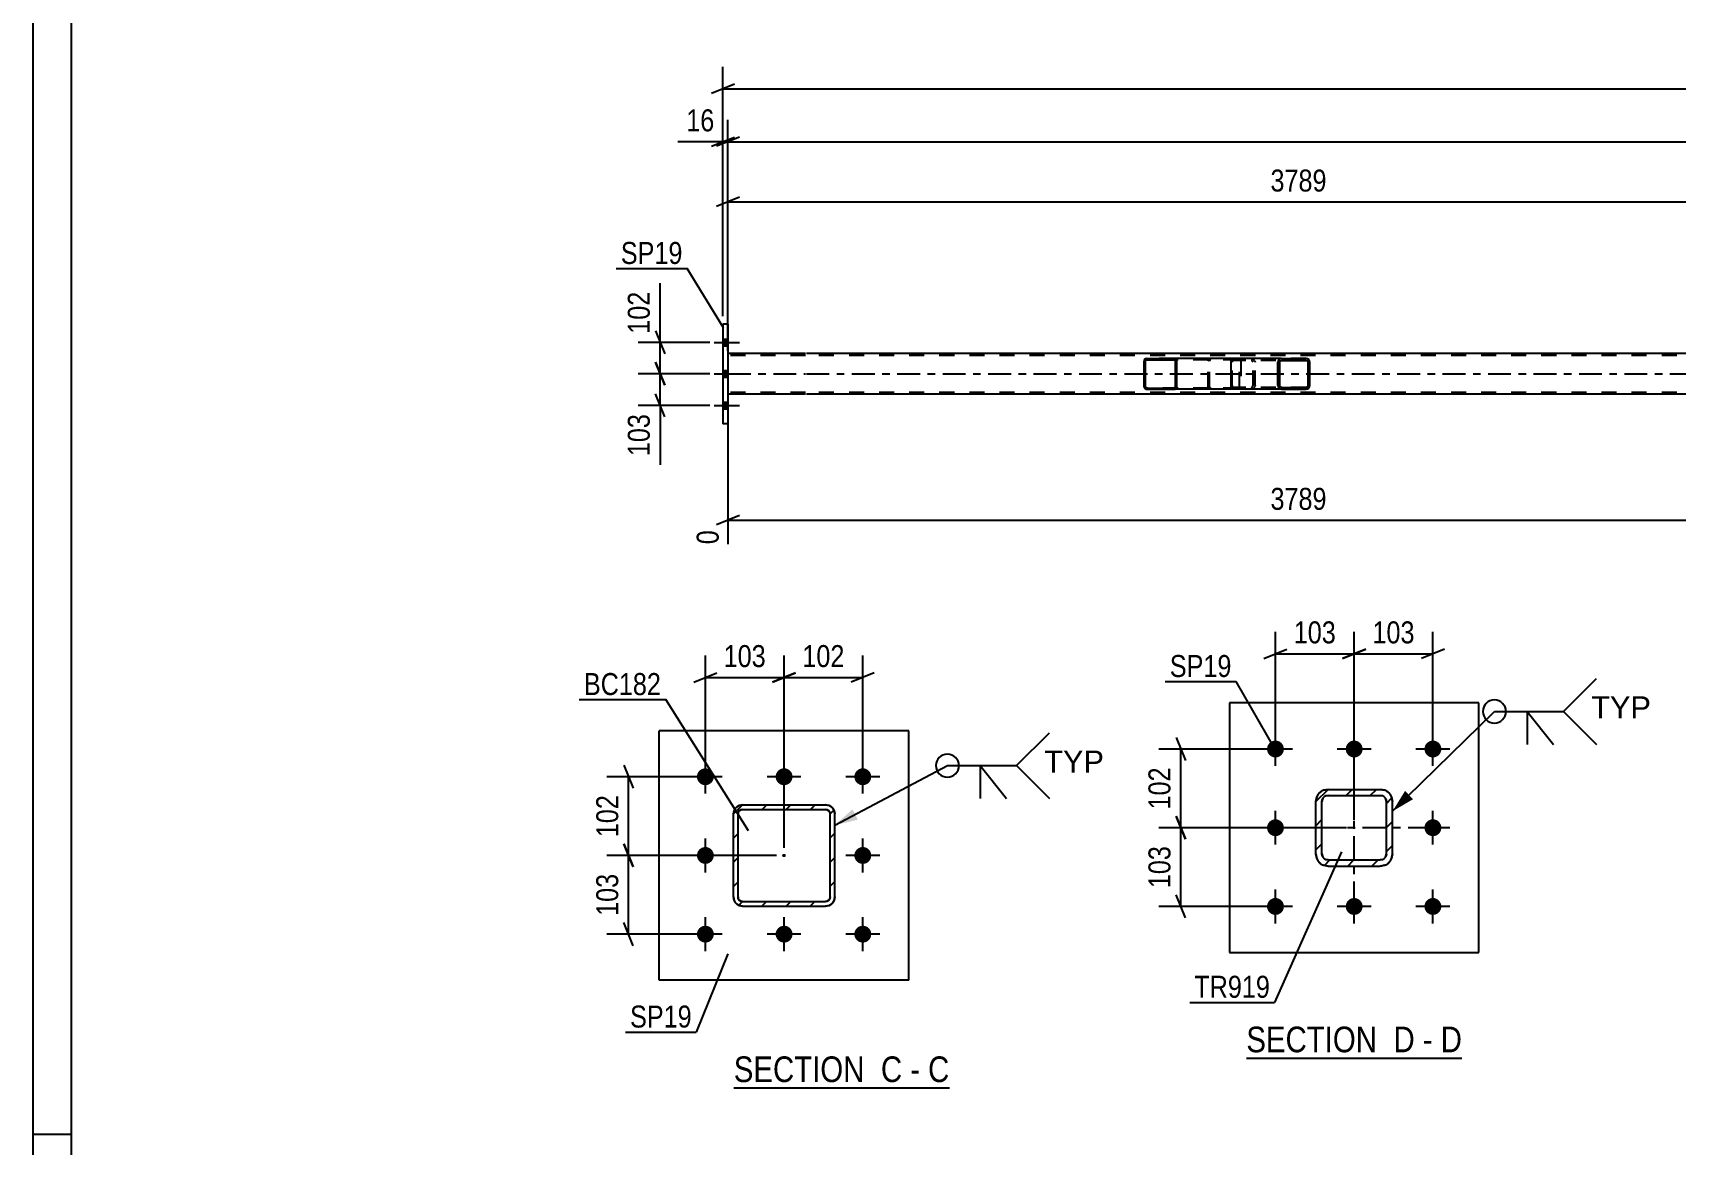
# Model space of a CAD drawing. Header units: millimetres. Extents: x 0 to 841, y 0 to 594.
# Drawn here: x 0 to 214, y 147.6 to 292.5 of the extents above; entities that cross this region are included whole.
import ezdxf

# ---------------------------------------------------------------- set-up
doc = ezdxf.new("R2010")
doc.units = ezdxf.units.MM
doc.linetypes.add('DXK_LINE_DOT2', pattern=[3.9198, 1.9599, -1.9599])
doc.linetypes.add('DXK_LINE_DOT3', pattern=[5.9187, 2.979, -0.9799, 0.9799, -0.9799])
doc.styles.add('Arial', font='ARIAL.TTF', dxfattribs={"height": 0.2})
doc.styles.add('Arial Narrow', font='ARIALN.TTF', dxfattribs={"height": 0.2})

# ---------------------------------------------------------------- blocks, each defined once
blk = doc.blocks.new('Unknown-814748569-18 - 6710')
at = {"color": 6, "linetype": 'Continuous'}
blk.add_line((158.03, 158.96), (186.1, 158.96), dxfattribs=at)
at = {"color": 0, "linetype": 'Continuous'}
blk.add_wipeout([(176.14, 159.71), (176.14, 163.21), (158.03, 163.21), (158.03, 159.71)], dxfattribs=at)
at = {"color": 7, "linetype": 'Continuous', "style": 'Arial Narrow'}
blk.add_text('SECTION ', height=3.34, dxfattribs=at).set_placement((158.03, 159.71))
at = {"color": 0, "linetype": 'Continuous'}
blk.add_wipeout([(179.96, 159.71), (179.96, 163.21), (177.19, 163.21), (177.19, 159.71)], dxfattribs=at)
at = {"color": 7, "linetype": 'Continuous', "style": 'Arial Narrow'}
blk.add_text('D', height=3.34, dxfattribs=at).set_placement((177.19, 159.71))
at = {"color": 0, "linetype": 'Continuous'}
blk.add_wipeout([(182.29, 159.71), (182.29, 163.21), (181.01, 163.21), (181.01, 159.71)], dxfattribs=at)
at = {"color": 7, "linetype": 'Continuous', "style": 'Arial Narrow'}
blk.add_text('-', height=3.34, dxfattribs=at).set_placement((181.01, 159.71))
at = {"color": 0, "linetype": 'Continuous'}
blk.add_wipeout([(186.1, 159.71), (186.1, 163.21), (183.34, 163.21), (183.34, 159.71)], dxfattribs=at)
at = {"color": 7, "linetype": 'Continuous', "style": 'Arial Narrow'}
blk.add_text('D', height=3.34, dxfattribs=at).set_placement((183.34, 159.71))
blk = doc.blocks.new('Unknown-814748569-1133')
at = {"color": 5, "linetype": 'Continuous'}
for p, q in [((0, 594), (0, 0)), ((5, 589), (5, 5)), ((5, 149), (0, 149))]:
    blk.add_line(p, q, dxfattribs=at)
blk = doc.blocks.new('Unknown-814748569-13 - 15225')
at = {"color": 6, "linetype": 'Continuous'}
blk.add_line((91.28, 155.08), (119.35, 155.08), dxfattribs=at)
at = {"color": 0, "linetype": 'Continuous'}
blk.add_wipeout([(109.39, 155.83), (109.39, 159.33), (91.28, 159.33), (91.28, 155.83)], dxfattribs=at)
at = {"color": 7, "linetype": 'Continuous', "style": 'Arial Narrow'}
blk.add_text('SECTION ', height=3.34, dxfattribs=at).set_placement((91.28, 155.83))
at = {"color": 0, "linetype": 'Continuous'}
blk.add_wipeout([(113.21, 155.83), (113.21, 159.33), (110.44, 159.33), (110.44, 155.83)], dxfattribs=at)
at = {"color": 7, "linetype": 'Continuous', "style": 'Arial Narrow'}
blk.add_text('C', height=3.34, dxfattribs=at).set_placement((110.44, 155.83))
at = {"color": 0, "linetype": 'Continuous'}
blk.add_wipeout([(115.53, 155.83), (115.53, 159.33), (114.26, 159.33), (114.26, 155.83)], dxfattribs=at)
at = {"color": 7, "linetype": 'Continuous', "style": 'Arial Narrow'}
blk.add_text('-', height=3.34, dxfattribs=at).set_placement((114.26, 155.83))
at = {"color": 0, "linetype": 'Continuous'}
blk.add_wipeout([(119.35, 155.83), (119.35, 159.33), (116.58, 159.33), (116.58, 155.83)], dxfattribs=at)
at = {"color": 7, "linetype": 'Continuous', "style": 'Arial Narrow'}
blk.add_text('C', height=3.34, dxfattribs=at).set_placement((116.58, 155.83))
blk = doc.blocks.new('Part-814748569-6718 - 6710')
at = {"color": 2, "linetype": 'Continuous'}
for p, q in [((188.32, 205.2), (155.82, 205.2)), ((155.82, 205.2), (155.82, 172.7)), ((188.32, 172.7), (188.32, 205.2)), ((155.82, 172.7), (188.32, 172.7))]:
    blk.add_line(p, q, dxfattribs=at)
blk = doc.blocks.new('Part-814748569-6836 - 6710')
at = {"linetype": 'Continuous'}
h = blk.add_hatch(dxfattribs=at)
h.set_pattern_fill('', scale=0.7, style=0, pattern_type=0)
h.set_pattern_definition([(45, (168.6698, 193.9512), (-1.57154, 1.57154), [])])
h.paths.add_polyline_path([(175.47, 193.95), (168.67, 193.95), (168.06, 193.83), (167.54, 193.48), (167.19, 192.96), (167.07, 192.35), (167.07, 185.55), (167.19, 184.94), (167.54, 184.42), (168.06, 184.07), (168.67, 183.95), (175.47, 183.95), (176.08, 184.07), (176.6, 184.42), (176.95, 184.94), (177.07, 185.55), (177.07, 192.35), (176.95, 192.96), (176.6, 193.48), (176.08, 193.83)])
h.paths.add_polyline_path([(176.21, 192.66), (176.27, 192.35), (176.27, 185.55), (176.21, 185.25), (176.04, 184.99), (175.78, 184.81), (175.47, 184.75), (168.67, 184.75), (168.36, 184.81), (168.1, 184.99), (167.93, 185.25), (167.87, 185.55), (167.87, 192.35), (167.93, 192.66), (168.1, 192.92), (168.36, 193.09), (168.67, 193.15), (175.47, 193.15), (175.78, 193.09), (176.04, 192.92)])
at = {"color": 7, "linetype": 'DXK_LINE_DOT3'}
for p, q in [((172.07, 178.95), (172.07, 198.95)), ((182.07, 188.95), (162.07, 188.95))]:
    blk.add_line(p, q, dxfattribs=at)
at = {"color": 7, "linetype": 'DXK_LINE_DOT2'}
for p, q in [((167.07, 192.35), (167.19, 192.96)), ((167.93, 192.66), (167.87, 192.35)), ((168.06, 193.83), (168.67, 193.95)), ((168.67, 193.15), (168.36, 193.09)), ((168.67, 193.95), (175.47, 193.95)), ((168.67, 193.15), (175.47, 193.15)), ((175.47, 193.95), (176.08, 193.83)), ((175.78, 193.09), (175.47, 193.15)), ((176.27, 192.35), (176.21, 192.66)), ((176.95, 192.96), (177.07, 192.35)), ((167.07, 185.55), (167.07, 192.35)), ((167.87, 185.55), (167.87, 192.35)), ((176.27, 185.55), (176.27, 192.35)), ((177.07, 185.55), (177.07, 192.35)), ((167.19, 184.94), (167.07, 185.55)), ((167.87, 185.55), (167.93, 185.25)), ((168.67, 183.95), (168.06, 184.07)), ((168.36, 184.81), (168.67, 184.75)), ((168.67, 184.75), (175.47, 184.75)), ((175.47, 184.75), (175.78, 184.81)), ((176.08, 184.07), (175.47, 183.95)), ((176.21, 185.25), (176.27, 185.55)), ((177.07, 185.55), (176.95, 184.94)), ((168.67, 183.95), (175.47, 183.95))]:
    blk.add_line(p, q, dxfattribs=at)
at = {"color": 2, "linetype": 'Continuous'}
for p, q in [((167.19, 192.96), (167.07, 192.35)), ((167.87, 192.35), (167.93, 192.66)), ((168.67, 193.95), (168.06, 193.83)), ((168.36, 193.09), (168.67, 193.15)), ((168.67, 193.95), (175.47, 193.95)), ((168.67, 193.15), (175.47, 193.15)), ((176.08, 193.83), (175.47, 193.95)), ((175.47, 193.15), (175.78, 193.09)), ((176.21, 192.66), (176.27, 192.35)), ((177.07, 192.35), (176.95, 192.96)), ((167.07, 185.55), (167.07, 192.35)), ((167.87, 185.55), (167.87, 192.35)), ((176.27, 185.55), (176.27, 192.35)), ((177.07, 185.55), (177.07, 192.35)), ((167.07, 185.55), (167.19, 184.94)), ((167.93, 185.25), (167.87, 185.55)), ((168.06, 184.07), (168.67, 183.95)), ((168.67, 184.75), (168.36, 184.81)), ((168.67, 184.75), (175.47, 184.75)), ((175.78, 184.81), (175.47, 184.75)), ((175.47, 183.95), (176.08, 184.07)), ((176.27, 185.55), (176.21, 185.25)), ((176.95, 184.94), (177.07, 185.55)), ((168.67, 183.95), (175.47, 183.95))]:
    blk.add_line(p, q, dxfattribs=at)
at = {"color": 7, "linetype": 'DXK_LINE_DOT2'}
for centre, radius, start, end in [((168.67, 192.35), 1.6, 112.5, 157.5), ((168.67, 192.35), 0.8, 112.5, 157.5), ((175.47, 192.35), 0.8, 22.5, 67.5), ((175.47, 192.35), 1.6, 22.5, 67.5), ((168.67, 185.55), 1.6, 202.5, 247.5), ((168.67, 185.55), 0.8, 202.5, 247.5), ((175.47, 185.55), 0.8, 292.5, 337.5), ((175.47, 185.55), 1.6, 292.5, 337.5)]:
    blk.add_arc(centre, radius, start, end, dxfattribs=at)
at = {"color": 2, "linetype": 'Continuous'}
for centre, radius, start, end in [((168.67, 192.35), 1.6, 112.5, 157.5), ((168.67, 192.35), 0.8, 112.5, 157.5), ((175.47, 192.35), 0.8, 22.5, 67.5), ((175.47, 192.35), 1.6, 22.5, 67.5), ((168.67, 185.55), 1.6, 202.5, 247.5), ((168.67, 185.55), 0.8, 202.5, 247.5), ((175.47, 185.55), 0.8, 292.5, 337.5), ((175.47, 185.55), 1.6, 292.5, 337.5)]:
    blk.add_arc(centre, radius, start, end, dxfattribs=at)
blk = doc.blocks.new('Bolt-814748569-6867 - 6710')
at = {"linetype": 'Continuous'}
for points in [[(161.82, 198.1, -1), (161.82, 200.3, -1)], [(172.07, 198.1, -1), (172.07, 200.3, -1)], [(182.32, 198.1, -1), (182.32, 200.3, -1)], [(161.82, 187.85, -1), (161.82, 190.05, -1)], [(182.32, 187.85, -1), (182.32, 190.05, -1)], [(161.82, 177.6, -1), (161.82, 179.8, -1)], [(172.07, 177.6, -1), (172.07, 179.8, -1)], [(182.32, 177.6, -1), (182.32, 179.8, -1)]]:
    blk.add_hatch(color=1, dxfattribs=at).paths.add_polyline_path(points)
at = {"color": 1, "linetype": 'Continuous'}
for p, q in [((161.82, 197), (161.82, 201.4)), ((172.07, 197), (172.07, 201.4)), ((182.32, 197), (182.32, 201.4)), ((164.02, 199.2), (159.62, 199.2)), ((174.27, 199.2), (169.87, 199.2)), ((184.52, 199.2), (180.12, 199.2)), ((161.82, 186.75), (161.82, 191.15)), ((182.32, 186.75), (182.32, 191.15)), ((164.02, 188.95), (159.62, 188.95)), ((184.52, 188.95), (180.12, 188.95)), ((161.82, 176.5), (161.82, 180.9)), ((172.07, 176.5), (172.07, 180.9)), ((182.32, 176.5), (182.32, 180.9)), ((164.02, 178.7), (159.62, 178.7)), ((174.27, 178.7), (169.87, 178.7)), ((184.52, 178.7), (180.12, 178.7))]:
    blk.add_line(p, q, dxfattribs=at)
blk = doc.blocks.new('Part-814748569-2548 - 2466')
at = {"color": 2, "linetype": 'Continuous'}
for p, q in [((100.63, 250.69), (90.51, 250.69)), ((238.33, 250.69), (100.73, 250.69)), ((100.63, 245.41), (90.51, 245.41)), ((238.33, 245.41), (100.73, 245.41))]:
    blk.add_line(p, q, dxfattribs=at)
at = {"color": 7, "linetype": 'DXK_LINE_DOT2'}
for p, q in [((90.51, 250.69), (90.51, 245.41)), ((100.63, 250.45), (90.51, 250.45)), ((762.85, 250.45), (100.73, 250.45)), ((100.63, 245.65), (90.51, 245.65)), ((762.85, 245.65), (100.73, 245.65))]:
    blk.add_line(p, q, dxfattribs=at)
at = {"color": 7, "linetype": 'DXK_LINE_DOT3'}
for p, q in [((90.51, 248.05), (100.63, 248.05)), ((100.73, 248.05), (762.85, 248.05))]:
    blk.add_line(p, q, dxfattribs=at)
blk = doc.blocks.new('Bolt-814748569-2487 - 2466')
at = {"linetype": 'Continuous'}
for points in [[(90.51, 251.71), (90.51, 252.59), (89.87, 252.59), (89.87, 251.71)], [(90.51, 251.71), (90.51, 252.59), (89.87, 252.59), (89.87, 251.71)], [(90.51, 251.71), (90.51, 252.59), (89.87, 252.59), (89.87, 251.71)], [(90.51, 247.61), (90.51, 248.49), (89.87, 248.49), (89.87, 247.61)], [(90.51, 247.61), (90.51, 248.49), (89.87, 248.49), (89.87, 247.61)], [(90.51, 243.51), (90.51, 244.39), (89.87, 244.39), (89.87, 243.51)], [(90.51, 243.51), (90.51, 244.39), (89.87, 244.39), (89.87, 243.51)], [(90.51, 243.51), (90.51, 244.39), (89.87, 244.39), (89.87, 243.51)]]:
    blk.add_hatch(color=1, dxfattribs=at).paths.add_polyline_path(points)
at = {"color": 1, "linetype": 'Continuous'}
for p, q in [((89.87, 252.59), (90.51, 252.59)), ((89.87, 252.59), (90.51, 252.59)), ((89.87, 252.59), (90.51, 252.59)), ((88.71, 252.15), (92.03, 252.15)), ((88.71, 252.15), (92.03, 252.15)), ((88.71, 252.15), (92.03, 252.15)), ((89.87, 251.71), (90.51, 251.71)), ((89.87, 251.71), (90.51, 251.71)), ((89.87, 251.71), (90.51, 251.71)), ((89.87, 248.49), (90.51, 248.49)), ((89.87, 248.49), (90.51, 248.49)), ((88.71, 248.05), (92.03, 248.05)), ((88.71, 248.05), (92.03, 248.05)), ((89.87, 247.61), (90.51, 247.61)), ((89.87, 247.61), (90.51, 247.61)), ((89.87, 244.39), (90.51, 244.39)), ((89.87, 244.39), (90.51, 244.39)), ((89.87, 244.39), (90.51, 244.39)), ((88.71, 243.95), (92.03, 243.95)), ((88.71, 243.95), (92.03, 243.95)), ((88.71, 243.95), (92.03, 243.95)), ((89.87, 243.51), (90.51, 243.51)), ((89.87, 243.51), (90.51, 243.51)), ((89.87, 243.51), (90.51, 243.51))]:
    blk.add_line(p, q, dxfattribs=at)
blk = doc.blocks.new('Part-814748569-2612 - 2466')
at = {"linetype": 'Continuous'}
h = blk.add_hatch(dxfattribs=at)
h.set_pattern_fill('', scale=0.7, style=0, pattern_type=0)
h.set_pattern_definition([(45, (148.9365, 249.8544), (-1.57154, 1.57154), [])])
h.paths.add_polyline_path([(148.96, 249.73), (148.94, 249.85), (148.86, 249.96), (148.75, 250.03), (148.62, 250.05), (145.05, 250.05), (144.92, 250.03), (144.81, 249.96), (144.73, 249.85), (144.71, 249.73), (144.71, 246.37), (144.73, 246.25), (144.81, 246.15), (144.92, 246.08), (145.05, 246.05), (148.62, 246.05), (148.75, 246.08), (148.86, 246.15), (148.94, 246.25), (148.96, 246.37)])
h.paths.add_polyline_path([(148.78, 246.31), (148.74, 246.26), (148.69, 246.22), (148.62, 246.21), (145.05, 246.21), (144.98, 246.22), (144.93, 246.26), (144.89, 246.31), (144.88, 246.37), (144.88, 249.73), (144.89, 249.79), (144.93, 249.85), (144.98, 249.88), (145.05, 249.89), (148.62, 249.89), (148.69, 249.88), (148.74, 249.85), (148.78, 249.79), (148.79, 249.73), (148.79, 246.37)])
at = {"color": 2, "linetype": 'Continuous'}
for p, q in [((144.73, 249.85), (144.71, 249.73)), ((144.71, 246.37), (144.71, 249.73)), ((144.88, 249.73), (144.89, 249.79)), ((144.88, 246.37), (144.88, 249.73)), ((144.89, 249.79), (144.93, 249.85)), ((145.05, 250.05), (144.92, 250.03)), ((144.93, 249.85), (144.98, 249.88)), ((144.98, 249.88), (145.05, 249.89)), ((145.05, 250.05), (148.62, 250.05)), ((145.05, 249.89), (148.62, 249.89)), ((156.32, 250.05), (148.62, 250.05)), ((148.75, 250.03), (148.62, 250.05)), ((148.62, 249.89), (148.69, 249.88)), ((148.69, 249.88), (148.74, 249.85)), ((148.74, 249.85), (148.78, 249.79)), ((148.78, 249.79), (148.79, 249.73)), ((148.79, 246.37), (148.79, 249.73)), ((148.96, 249.73), (148.94, 249.85)), ((148.96, 246.37), (148.96, 249.73)), ((144.71, 246.37), (144.73, 246.25)), ((144.89, 246.31), (144.88, 246.37)), ((144.93, 246.26), (144.89, 246.31)), ((144.98, 246.22), (144.93, 246.26)), ((145.05, 246.21), (144.98, 246.22)), ((145.05, 246.21), (148.62, 246.21)), ((148.69, 246.22), (148.62, 246.21)), ((148.74, 246.26), (148.69, 246.22)), ((148.78, 246.31), (148.74, 246.26)), ((148.79, 246.37), (148.78, 246.31)), ((148.94, 246.25), (148.96, 246.37)), ((144.92, 246.08), (145.05, 246.05)), ((145.05, 246.05), (148.62, 246.05)), ((148.62, 246.05), (148.75, 246.08)), ((156.32, 246.05), (148.62, 246.05))]:
    blk.add_line(p, q, dxfattribs=at)
at = {"color": 7, "linetype": 'DXK_LINE_DOT2'}
for p, q in [((148.62, 250.05), (145.05, 250.05)), ((156.97, 249.89), (145.05, 249.89)), ((153.06, 249.73), (153.08, 249.85)), ((153.06, 246.37), (153.06, 249.73)), ((153.24, 249.79), (153.23, 249.73)), ((153.23, 246.37), (153.23, 249.73)), ((153.28, 249.85), (153.24, 249.79)), ((153.27, 250.03), (153.4, 250.05)), ((153.33, 249.88), (153.28, 249.85)), ((153.4, 249.89), (153.33, 249.88)), ((156.97, 250.05), (156.32, 250.05)), ((156.97, 250.05), (157.1, 250.03)), ((157.04, 249.88), (156.97, 249.89)), ((157.09, 249.85), (157.04, 249.88)), ((157.13, 249.79), (157.09, 249.85)), ((157.14, 249.73), (157.13, 249.79)), ((157.14, 246.37), (157.14, 249.73)), ((157.29, 249.85), (157.31, 249.73)), ((157.31, 249.73), (157.31, 246.37)), ((156.97, 246.21), (145.05, 246.21)), ((153.08, 246.25), (153.06, 246.37)), ((153.23, 246.37), (153.24, 246.31)), ((153.24, 246.31), (153.28, 246.26)), ((153.28, 246.26), (153.29, 246.25)), ((153.29, 246.25), (153.33, 246.22)), ((153.33, 246.22), (153.4, 246.21)), ((156.97, 246.21), (157.04, 246.22)), ((157.04, 246.22), (157.09, 246.26)), ((157.09, 246.26), (157.13, 246.31)), ((157.13, 246.31), (157.14, 246.37)), ((157.31, 246.37), (157.29, 246.25)), ((148.62, 246.05), (145.05, 246.05)), ((153.4, 246.05), (153.27, 246.08)), ((156.97, 246.05), (156.32, 246.05)), ((157.1, 246.08), (156.97, 246.05))]:
    blk.add_line(p, q, dxfattribs=at)
at = {"color": 2, "linetype": 'Continuous'}
for centre, start, end in [((145.03, 249.72), 110.7583, 155.68), ((148.63, 249.72), 24.32, 69.2417), ((145.03, 246.39), 204.32, 249.2417), ((148.63, 246.39), 290.7583, 335.68)]:
    blk.add_arc(centre, 0.331, start, end, dxfattribs=at)
at = {"color": 7, "linetype": 'DXK_LINE_DOT2'}
for centre, start, end in [((153.38, 249.72), 110.7583, 155.68), ((156.98, 249.72), 24.32, 69.2417), ((153.38, 246.39), 204.32, 249.2417), ((156.98, 246.39), 290.7583, 335.68)]:
    blk.add_arc(centre, 0.331, start, end, dxfattribs=at)
blk = doc.blocks.new('Part-814748569-2611 - 2466')
at = {"linetype": 'Continuous'}
h = blk.add_hatch(dxfattribs=at)
h.set_pattern_fill('', scale=0.7, style=0, pattern_type=0)
h.set_pattern_definition([(45, (166.2685, 249.7557), (-1.57154, 1.57154), [])])
h.paths.add_polyline_path([(166.31, 249.57), (166.27, 249.76), (166.16, 249.91), (166, 250.02), (165.8, 250.05), (162.62, 250.05), (162.43, 250.02), (162.26, 249.91), (162.16, 249.76), (162.12, 249.57), (162.12, 246.53), (162.16, 246.35), (162.26, 246.19), (162.43, 246.09), (162.62, 246.05), (165.8, 246.05), (166, 246.09), (166.16, 246.19), (166.27, 246.35), (166.31, 246.53)])
h.paths.add_polyline_path([(166.04, 246.44), (165.98, 246.36), (165.9, 246.31), (165.8, 246.29), (162.62, 246.29), (162.52, 246.31), (162.44, 246.36), (162.39, 246.44), (162.37, 246.53), (162.37, 249.57), (162.39, 249.66), (162.44, 249.74), (162.52, 249.79), (162.62, 249.81), (165.8, 249.81), (165.9, 249.79), (165.98, 249.74), (166.04, 249.66), (166.06, 249.57), (166.06, 246.53)])
at = {"color": 2, "linetype": 'Continuous'}
for p, q in [((156.05, 249.57), (156.07, 249.76)), ((156.05, 246.53), (156.05, 249.57)), ((156.07, 249.76), (156.13, 249.91)), ((156.13, 249.91), (156.22, 250.02)), ((156.22, 250.02), (156.32, 250.05)), ((162.62, 250.05), (156.32, 250.05)), ((162.16, 249.76), (162.12, 249.57)), ((162.12, 246.53), (162.12, 249.57)), ((162.37, 249.57), (162.39, 249.66)), ((162.37, 246.53), (162.37, 249.57)), ((162.39, 249.66), (162.44, 249.74)), ((162.62, 250.05), (162.43, 250.02)), ((162.44, 249.74), (162.52, 249.79)), ((162.52, 249.79), (162.62, 249.81)), ((162.62, 250.05), (165.8, 250.05)), ((162.62, 249.81), (165.8, 249.81)), ((166, 250.02), (165.8, 250.05)), ((165.8, 249.81), (165.9, 249.79)), ((165.9, 249.79), (165.98, 249.74)), ((165.98, 249.74), (166.04, 249.66)), ((166.04, 249.66), (166.06, 249.57)), ((166.06, 246.53), (166.06, 249.57)), ((166.31, 249.57), (166.27, 249.76)), ((166.31, 246.53), (166.31, 249.57)), ((156.07, 246.35), (156.05, 246.53)), ((156.13, 246.19), (156.07, 246.35)), ((156.22, 246.09), (156.13, 246.19)), ((162.12, 246.53), (162.16, 246.35)), ((162.39, 246.44), (162.37, 246.53)), ((162.44, 246.36), (162.39, 246.44)), ((162.52, 246.31), (162.44, 246.36)), ((162.62, 246.29), (162.52, 246.31)), ((162.62, 246.29), (165.8, 246.29)), ((165.9, 246.31), (165.8, 246.29)), ((165.98, 246.36), (165.9, 246.31)), ((166.04, 246.44), (165.98, 246.36)), ((166.06, 246.53), (166.04, 246.44)), ((166.27, 246.35), (166.31, 246.53)), ((156.32, 246.05), (156.22, 246.09)), ((162.62, 246.05), (156.32, 246.05)), ((162.43, 246.09), (162.62, 246.05)), ((162.62, 246.05), (165.8, 246.05)), ((165.8, 246.05), (166, 246.09))]:
    blk.add_line(p, q, dxfattribs=at)
at = {"color": 7, "linetype": 'DXK_LINE_DOT2'}
for p, q in [((156.19, 249.66), (156.18, 249.57)), ((156.18, 246.53), (156.18, 249.57)), ((156.22, 249.74), (156.19, 249.66)), ((156.27, 249.79), (156.22, 249.74)), ((156.32, 249.81), (156.27, 249.79)), ((165.8, 249.81), (156.32, 249.81)), ((157.31, 249.81), (157.31, 250.05)), ((158.65, 250.05), (158.85, 250.02)), ((158.75, 249.79), (158.65, 249.81)), ((158.83, 249.74), (158.75, 249.79)), ((158.89, 249.66), (158.83, 249.74)), ((158.91, 249.57), (158.89, 249.66)), ((158.91, 246.53), (158.91, 249.57)), ((159.12, 249.76), (159.16, 249.57)), ((159.16, 246.53), (159.16, 249.57)), ((165.8, 250.05), (162.62, 250.05)), ((156.18, 246.53), (156.19, 246.44)), ((156.19, 246.44), (156.22, 246.36)), ((156.22, 246.36), (156.27, 246.31)), ((156.27, 246.31), (156.32, 246.29)), ((165.8, 246.29), (156.32, 246.29)), ((157.31, 246.05), (157.31, 246.29)), ((158.65, 246.29), (158.75, 246.31)), ((158.75, 246.31), (158.83, 246.36)), ((158.83, 246.36), (158.89, 246.44)), ((158.89, 246.44), (158.91, 246.53)), ((159.16, 246.53), (159.12, 246.35)), ((158.85, 246.09), (158.65, 246.05)), ((165.8, 246.05), (162.62, 246.05))]:
    blk.add_line(p, q, dxfattribs=at)
for centre, start, end in [((158.67, 249.56), 23.8494, 68.8059), ((158.67, 246.55), 291.1941, 336.1506)]:
    blk.add_arc(centre, 0.492, start, end, dxfattribs=at)
at = {"color": 2, "linetype": 'Continuous'}
for centre, start, end in [((162.61, 249.56), 111.1941, 156.1506), ((165.82, 249.56), 23.8494, 68.8059), ((162.61, 246.55), 203.8494, 248.8059), ((165.82, 246.55), 291.1941, 336.1506)]:
    blk.add_arc(centre, 0.492, start, end, dxfattribs=at)
blk = doc.blocks.new('Part-814748569-2618 - 2466')
at = {"color": 2, "linetype": 'Continuous'}
for p, q in [((90.51, 254.55), (89.87, 254.55)), ((89.87, 254.55), (89.87, 241.55)), ((90.51, 254.55), (90.51, 241.55)), ((90.51, 241.55), (89.87, 241.55))]:
    blk.add_line(p, q, dxfattribs=at)
blk = doc.blocks.new('Part-814748569-15244 - 15225')
at = {"color": 2, "linetype": 'Continuous'}
for p, q in [((114.08, 201.59), (81.58, 201.59)), ((81.58, 169.09), (81.58, 201.59)), ((114.08, 169.09), (114.08, 201.59)), ((114.08, 169.09), (81.58, 169.09))]:
    blk.add_line(p, q, dxfattribs=at)
blk = doc.blocks.new('Part-814748569-15241 - 15225')
at = {"linetype": 'Continuous'}
h = blk.add_hatch(dxfattribs=at)
h.set_pattern_fill('', scale=0.7, style=0, pattern_type=0)
h.set_pattern_definition([(45, (92.4278, 191.9402), (-1.57154, 1.57154), [])])
h.paths.add_polyline_path([(103.23, 191.94), (92.43, 191.94), (91.97, 191.85), (91.58, 191.59), (91.32, 191.2), (91.23, 190.74), (91.23, 179.94), (91.32, 179.48), (91.58, 179.09), (91.97, 178.83), (92.43, 178.74), (103.23, 178.74), (103.69, 178.83), (104.08, 179.09), (104.34, 179.48), (104.43, 179.94), (104.43, 190.74), (104.34, 191.2), (104.08, 191.59), (103.69, 191.85)])
h.paths.add_polyline_path([(103.78, 190.97), (103.83, 190.74), (103.83, 179.94), (103.78, 179.71), (103.65, 179.52), (103.46, 179.39), (103.23, 179.34), (92.43, 179.34), (92.2, 179.39), (92, 179.52), (91.87, 179.71), (91.83, 179.94), (91.83, 190.74), (91.87, 190.97), (92, 191.16), (92.2, 191.29), (92.43, 191.34), (103.23, 191.34), (103.46, 191.29), (103.65, 191.16)])
blk.add_hatch(color=30, dxfattribs=at).paths.add_polyline_path([(97.83, 185.24, -1), (97.83, 185.44, -1)])
at = {"color": 7, "linetype": 'DXK_LINE_DOT2'}
for p, q in [((91.23, 190.74), (91.32, 191.2)), ((91.23, 179.94), (91.23, 190.74)), ((91.87, 190.97), (91.83, 190.74)), ((91.83, 179.94), (91.83, 190.74)), ((92, 191.16), (91.87, 190.97)), ((91.97, 191.85), (92.43, 191.94)), ((92.2, 191.29), (92, 191.16)), ((92.43, 191.34), (92.2, 191.29)), ((92.43, 191.94), (103.23, 191.94)), ((92.43, 191.34), (103.23, 191.34)), ((103.23, 191.94), (103.69, 191.85)), ((103.46, 191.29), (103.23, 191.34)), ((103.65, 191.16), (103.46, 191.29)), ((103.78, 190.97), (103.65, 191.16)), ((103.83, 190.74), (103.78, 190.97)), ((103.83, 179.94), (103.83, 190.74)), ((104.34, 191.2), (104.43, 190.74)), ((104.43, 179.94), (104.43, 190.74)), ((91.32, 179.48), (91.23, 179.94)), ((91.83, 179.94), (91.87, 179.71)), ((103.78, 179.71), (103.83, 179.94)), ((104.43, 179.94), (104.34, 179.48)), ((91.87, 179.71), (92, 179.52)), ((92.43, 178.74), (91.97, 178.83)), ((92, 179.52), (92.2, 179.39)), ((92.2, 179.39), (92.43, 179.34)), ((92.43, 179.34), (103.23, 179.34)), ((92.43, 178.74), (103.23, 178.74)), ((103.23, 179.34), (103.46, 179.39)), ((103.69, 178.83), (103.23, 178.74)), ((103.46, 179.39), (103.65, 179.52)), ((103.65, 179.52), (103.78, 179.71))]:
    blk.add_line(p, q, dxfattribs=at)
at = {"color": 2, "linetype": 'Continuous'}
for p, q in [((91.32, 191.2), (91.23, 190.74)), ((91.23, 179.94), (91.23, 190.74)), ((91.83, 190.74), (91.87, 190.97)), ((91.83, 179.94), (91.83, 190.74)), ((91.87, 190.97), (92, 191.16)), ((92.43, 191.94), (91.97, 191.85)), ((92, 191.16), (92.2, 191.29)), ((92.2, 191.29), (92.43, 191.34)), ((92.43, 191.94), (103.23, 191.94)), ((92.43, 191.34), (103.23, 191.34)), ((103.69, 191.85), (103.23, 191.94)), ((103.23, 191.34), (103.46, 191.29)), ((103.46, 191.29), (103.65, 191.16)), ((103.65, 191.16), (103.78, 190.97)), ((103.78, 190.97), (103.83, 190.74)), ((103.83, 179.94), (103.83, 190.74)), ((104.43, 190.74), (104.34, 191.2)), ((104.43, 179.94), (104.43, 190.74)), ((91.23, 179.94), (91.32, 179.48)), ((91.87, 179.71), (91.83, 179.94)), ((103.83, 179.94), (103.78, 179.71)), ((104.34, 179.48), (104.43, 179.94)), ((92, 179.52), (91.87, 179.71)), ((91.97, 178.83), (92.43, 178.74)), ((92.2, 179.39), (92, 179.52)), ((92.43, 179.34), (92.2, 179.39)), ((92.43, 179.34), (103.23, 179.34)), ((92.43, 178.74), (103.23, 178.74)), ((103.46, 179.39), (103.23, 179.34)), ((103.23, 178.74), (103.69, 178.83)), ((103.65, 179.52), (103.46, 179.39)), ((103.78, 179.71), (103.65, 179.52))]:
    blk.add_line(p, q, dxfattribs=at)
at = {"color": 7, "linetype": 'DXK_LINE_DOT3'}
blk.add_line((97.83, 185.34), (97.83, 185.34), dxfattribs=at)
at = {"color": 30, "linetype": 'DXK_LINE_DOT3'}
blk.add_line((97.83, 185.34), (97.83, 185.34), dxfattribs=at)
at = {"color": 30, "linetype": 'Continuous'}
blk.add_circle((97.83, 185.34), 0.1, dxfattribs=at)
at = {"color": 7, "linetype": 'DXK_LINE_DOT2'}
for centre, start, end in [((92.43, 190.74), 112.5, 157.5), ((103.23, 190.74), 22.5, 67.5), ((92.43, 179.94), 202.5, 247.5), ((103.23, 179.94), 292.5, 337.5)]:
    blk.add_arc(centre, 1.2, start, end, dxfattribs=at)
at = {"color": 2, "linetype": 'Continuous'}
for centre, start, end in [((92.43, 190.74), 112.5, 157.5), ((103.23, 190.74), 22.5, 67.5), ((92.43, 179.94), 202.5, 247.5), ((103.23, 179.94), 292.5, 337.5)]:
    blk.add_arc(centre, 1.2, start, end, dxfattribs=at)
blk = doc.blocks.new('Bolt-814748569-15349 - 15225')
at = {"linetype": 'Continuous'}
for points in [[(87.58, 194.49, -1), (87.58, 196.69, -1)], [(97.83, 194.49, -1), (97.83, 196.69, -1)], [(108.08, 194.49, -1), (108.08, 196.69, -1)], [(87.58, 184.24, -1), (87.58, 186.44, -1)], [(108.08, 184.24, -1), (108.08, 186.44, -1)], [(87.58, 173.99, -1), (87.58, 176.19, -1)], [(97.83, 173.99, -1), (97.83, 176.19, -1)], [(108.08, 173.99, -1), (108.08, 176.19, -1)]]:
    blk.add_hatch(color=1, dxfattribs=at).paths.add_polyline_path(points)
at = {"color": 1, "linetype": 'Continuous'}
for p, q in [((87.58, 193.39), (87.58, 197.79)), ((97.83, 193.39), (97.83, 197.79)), ((108.08, 193.39), (108.08, 197.79)), ((89.78, 195.59), (85.38, 195.59)), ((100.03, 195.59), (95.63, 195.59)), ((110.28, 195.59), (105.88, 195.59)), ((87.58, 183.14), (87.58, 187.54)), ((108.08, 183.14), (108.08, 187.54)), ((89.78, 185.34), (85.38, 185.34)), ((110.28, 185.34), (105.88, 185.34)), ((87.58, 172.89), (87.58, 177.29)), ((97.83, 172.89), (97.83, 177.29)), ((108.08, 172.89), (108.08, 177.29)), ((89.78, 175.09), (85.38, 175.09)), ((100.03, 175.09), (95.63, 175.09)), ((110.28, 175.09), (105.88, 175.09))]:
    blk.add_line(p, q, dxfattribs=at)
blk = doc.blocks.new('StraightDimension-814748569-6900 - 6710')
at = {"color": 7, "linetype": 'Continuous'}
for p, q in [((161.82, 200.2), (161.82, 214.46)), ((172.07, 189.95), (172.07, 214.46)), ((160.32, 211.01), (163.32, 212.21)), ((173.57, 212.21), (170.57, 211.01)), ((161.82, 211.61), (172.07, 211.61))]:
    blk.add_line(p, q, dxfattribs=at)
at = {"color": 0}
blk.add_wipeout([(170.29, 212.36), (170.29, 216.56), (163.6, 216.56), (163.6, 212.36)], dxfattribs=at)
at = {"color": 3, "style": 'Arial Narrow'}
blk.add_text('103', height=2.863, dxfattribs=at).set_placement((164.2, 212.96))
blk = doc.blocks.new('StraightDimension-814748569-6883 - 6710')
at = {"color": 7, "linetype": 'Continuous'}
for p, q in [((172.07, 189.95), (172.07, 214.46)), ((182.32, 200.2), (182.32, 214.46)), ((170.57, 211.01), (173.57, 212.21)), ((183.82, 212.21), (180.82, 211.01)), ((172.07, 211.61), (182.32, 211.61))]:
    blk.add_line(p, q, dxfattribs=at)
at = {"color": 0}
blk.add_wipeout([(180.54, 212.36), (180.54, 216.56), (173.85, 216.56), (173.85, 212.36)], dxfattribs=at)
at = {"color": 3, "style": 'Arial Narrow'}
blk.add_text('103', height=2.863, dxfattribs=at).set_placement((174.45, 212.96))
blk = doc.blocks.new('StraightDimension-814748569-6918 - 6710')
at = {"color": 7, "linetype": 'Continuous'}
for p, q in [((160.82, 199.2), (146.64, 199.2)), ((148.89, 200.7), (150.09, 197.7)), ((149.49, 188.95), (149.49, 199.2)), ((171.07, 188.95), (146.64, 188.95)), ((150.09, 187.45), (148.89, 190.45))]:
    blk.add_line(p, q, dxfattribs=at)
at = {"color": 0}
blk.add_wipeout([(148.74, 197.42), (144.54, 197.42), (144.54, 190.73), (148.74, 190.73)], dxfattribs=at)
at = {"color": 3, "style": 'Arial Narrow'}
blk.add_text('102', height=2.863, rotation=90.0002, dxfattribs=at).set_placement((148.14, 191.33))
blk = doc.blocks.new('StraightDimension-814748569-6935 - 6710')
at = {"color": 7, "linetype": 'Continuous'}
for p, q in [((171.07, 188.95), (146.64, 188.95)), ((148.89, 190.45), (150.09, 187.45)), ((149.49, 178.7), (149.49, 188.95)), ((150.09, 177.2), (148.89, 180.2)), ((160.82, 178.7), (146.64, 178.7))]:
    blk.add_line(p, q, dxfattribs=at)
at = {"color": 0}
blk.add_wipeout([(148.74, 187.17), (144.54, 187.17), (144.54, 180.48), (148.74, 180.48)], dxfattribs=at)
at = {"color": 3, "style": 'Arial Narrow'}
blk.add_text('103', height=2.863, rotation=90.0002, dxfattribs=at).set_placement((148.14, 181.08))
blk = doc.blocks.new('StraightDimension-814748569-15187 - 2466')
at = {"color": 7, "linetype": 'Continuous'}
for p, q in [((81.09, 253.65), (82.29, 250.65)), ((88.18, 252.15), (78.84, 252.15)), ((81.69, 248.07), (81.69, 252.15)), ((82.29, 246.57), (81.09, 249.57)), ((88.18, 248.07), (78.84, 248.07))]:
    blk.add_line(p, q, dxfattribs=at)
at = {"color": 0}
blk.add_wipeout([(80.94, 259.36), (76.74, 259.36), (76.74, 252.68), (80.94, 252.68)], dxfattribs=at)
at = {"color": 7, "linetype": 'Continuous'}
blk.add_line((81.69, 252.15), (81.69, 259.89), dxfattribs=at)
blk.add_line((81.69, 252.15), (81.69, 259.89), dxfattribs=at)
at = {"color": 3, "style": 'Arial Narrow'}
blk.add_text('102', height=2.863, rotation=90.0002, dxfattribs=at).set_placement((80.34, 253.28))
blk = doc.blocks.new('StraightDimension-814748569-2820 - 2466')
at = {"color": 7, "linetype": 'Continuous'}
for p, q in [((90.51, 251.07), (90.51, 273.3)), ((239.13, 260.09), (239.13, 273.3)), ((92.01, 271.05), (89.01, 269.85)), ((90.51, 270.45), (239.13, 270.45)), ((237.63, 269.85), (240.63, 271.05))]:
    blk.add_line(p, q, dxfattribs=at)
at = {"color": 0}
blk.add_wipeout([(169.08, 271.2), (169.08, 275.4), (160.57, 275.4), (160.57, 271.2)], dxfattribs=at)
at = {"color": 3, "style": 'Arial Narrow'}
blk.add_text('3789', height=2.863, dxfattribs=at).set_placement((161.17, 271.8))
blk = doc.blocks.new('StraightDimension-814748569-2795 - 2466')
at = {"color": 7, "linetype": 'Continuous'}
for p, q in [((90.51, 244.89), (90.51, 225.87)), ((239.13, 236.01), (239.13, 220.39)), ((92.01, 229.6), (89.01, 228.4)), ((90.51, 229), (239.13, 229)), ((237.63, 228.4), (240.63, 229.6))]:
    blk.add_line(p, q, dxfattribs=at)
at = {"color": 0}
blk.add_wipeout([(169.08, 229.75), (169.08, 233.95), (160.57, 233.95), (160.57, 229.75)], dxfattribs=at)
at = {"color": 0, "linetype": 'Continuous'}
for points in [[(89.91, 228.3), (85.71, 228.3), (85.71, 225.27), (89.91, 225.27)], [(238.53, 228.3), (234.33, 228.3), (234.33, 219.79), (238.53, 219.79)]]:
    blk.add_wipeout(points, dxfattribs=at)
at = {"color": 3, "style": 'Arial Narrow'}
blk.add_text('3789', height=2.863, dxfattribs=at).set_placement((161.17, 230.35))
at = {"color": 3, "linetype": 'Continuous', "style": 'Arial Narrow'}
for s, height, p in [('0', 2.86, (89.31, 225.87)), ('3789', 2.863, (237.93, 220.39))]:
    blk.add_text(s, height=height, rotation=90.0002, dxfattribs=at).set_placement(p)
blk = doc.blocks.new('StraightDimension-814748569-2917 - 2466')
at = {"color": 7, "linetype": 'Continuous'}
for p, q in [((89.87, 255.55), (89.87, 288.02)), ((91.37, 285.77), (88.37, 284.57)), ((89.87, 285.17), (773.71, 285.17))]:
    blk.add_line(p, q, dxfattribs=at)
blk = doc.blocks.new('StraightDimension-814748569-8594 - 2466')
at = {"color": 7, "linetype": 'Continuous'}
for p, q in [((90.51, 255.55), (90.51, 281.14)), ((92.01, 278.89), (89.01, 277.69)), ((90.51, 278.29), (773.07, 278.29))]:
    blk.add_line(p, q, dxfattribs=at)
blk = doc.blocks.new('StraightDimension-814748569-8595 - 2466')
at = {"color": 7, "linetype": 'Continuous'}
for p, q in [((89.87, 255.55), (89.87, 281.14)), ((90.51, 255.55), (90.51, 281.14)), ((88.37, 277.69), (91.37, 278.89)), ((92.01, 278.89), (89.01, 277.69)), ((89.87, 278.29), (90.51, 278.29))]:
    blk.add_line(p, q, dxfattribs=at)
at = {"color": 0}
blk.add_wipeout([(89.35, 279.04), (89.35, 283.24), (84.49, 283.24), (84.49, 279.04)], dxfattribs=at)
at = {"color": 7, "linetype": 'Continuous'}
blk.add_line((89.87, 278.29), (83.97, 278.29), dxfattribs=at)
blk.add_line((89.87, 278.29), (83.97, 278.29), dxfattribs=at)
at = {"color": 3, "style": 'Arial Narrow'}
blk.add_text('16', height=2.863, dxfattribs=at).set_placement((85.09, 279.64))
blk = doc.blocks.new('StraightDimension-814748569-15188 - 2466')
at = {"color": 7, "linetype": 'Continuous'}
for p, q in [((81.09, 249.57), (82.29, 246.57)), ((88.18, 248.07), (78.84, 248.07)), ((81.69, 243.95), (81.69, 248.07)), ((82.29, 242.45), (81.09, 245.45)), ((88.18, 243.95), (78.84, 243.95))]:
    blk.add_line(p, q, dxfattribs=at)
at = {"color": 0}
blk.add_wipeout([(80.94, 243.43), (76.74, 243.43), (76.74, 236.74), (80.94, 236.74)], dxfattribs=at)
at = {"color": 7, "linetype": 'Continuous'}
blk.add_line((81.69, 243.95), (81.69, 236.22), dxfattribs=at)
blk.add_line((81.69, 243.95), (81.69, 236.22), dxfattribs=at)
at = {"color": 3, "style": 'Arial Narrow'}
blk.add_text('103', height=2.863, rotation=90.0002, dxfattribs=at).set_placement((80.34, 237.34))
blk = doc.blocks.new('StraightDimension-814748569-15432 - 15225')
at = {"color": 7, "linetype": 'Continuous'}
for p, q in [((87.58, 196.59), (87.58, 211.37)), ((97.83, 186.34), (97.83, 211.37)), ((86.08, 207.92), (89.08, 209.12)), ((87.58, 208.52), (97.83, 208.52)), ((99.33, 209.12), (96.33, 207.92))]:
    blk.add_line(p, q, dxfattribs=at)
at = {"color": 0}
blk.add_wipeout([(96.04, 209.27), (96.04, 213.47), (89.36, 213.47), (89.36, 209.27)], dxfattribs=at)
at = {"color": 3, "style": 'Arial Narrow'}
blk.add_text('103', height=2.863, dxfattribs=at).set_placement((89.96, 209.87))
blk = doc.blocks.new('StraightDimension-814748569-15431 - 15225')
at = {"color": 7, "linetype": 'Continuous'}
for p, q in [((97.83, 186.34), (97.83, 211.37)), ((108.08, 196.59), (108.08, 211.37)), ((96.33, 207.92), (99.33, 209.12)), ((97.83, 208.52), (108.08, 208.52)), ((109.58, 209.12), (106.58, 207.92))]:
    blk.add_line(p, q, dxfattribs=at)
at = {"color": 0}
blk.add_wipeout([(106.29, 209.27), (106.29, 213.47), (99.61, 213.47), (99.61, 209.27)], dxfattribs=at)
at = {"color": 3, "style": 'Arial Narrow'}
blk.add_text('102', height=2.863, dxfattribs=at).set_placement((100.21, 209.87))
blk = doc.blocks.new('StraightDimension-814748569-15460 - 15225')
at = {"color": 7, "linetype": 'Continuous'}
for p, q in [((76.98, 197.09), (78.18, 194.09)), ((86.58, 195.59), (74.73, 195.59)), ((77.58, 185.34), (77.58, 195.59)), ((78.18, 183.84), (76.98, 186.84)), ((96.83, 185.34), (74.73, 185.34))]:
    blk.add_line(p, q, dxfattribs=at)
at = {"color": 0}
blk.add_wipeout([(76.83, 193.81), (72.63, 193.81), (72.63, 187.12), (76.83, 187.12)], dxfattribs=at)
at = {"color": 3, "style": 'Arial Narrow'}
blk.add_text('102', height=2.863, rotation=90.0002, dxfattribs=at).set_placement((76.23, 187.72))
blk = doc.blocks.new('StraightDimension-814748569-15461 - 15225')
at = {"color": 7, "linetype": 'Continuous'}
for p, q in [((76.98, 186.84), (78.18, 183.84)), ((96.83, 185.34), (74.73, 185.34)), ((77.58, 175.09), (77.58, 185.34)), ((78.18, 173.59), (76.98, 176.59)), ((86.58, 175.09), (74.73, 175.09))]:
    blk.add_line(p, q, dxfattribs=at)
at = {"color": 0}
blk.add_wipeout([(76.83, 183.56), (72.63, 183.56), (72.63, 176.87), (76.83, 176.87)], dxfattribs=at)
at = {"color": 3, "style": 'Arial Narrow'}
blk.add_text('103', height=2.863, rotation=90.0002, dxfattribs=at).set_placement((76.23, 177.47))
blk = doc.blocks.new('Mark-814748569-6832 - 6710')
at = {"color": 0}
blk.add_wipeout([(161.11, 166.81), (161.11, 169.81), (151.25, 169.81), (151.25, 166.81)], dxfattribs=at)
blk.add_wipeout([(161.11, 166.81), (161.11, 169.81), (151.25, 169.81), (151.25, 166.81)], dxfattribs=at)
at = {"color": 30, "linetype": 'Continuous'}
for p in [(170.43, 185.8), (150.65, 166.21)]:
    blk.add_line(p, (161.71, 166.21), dxfattribs=at)
at = {"color": 3, "style": 'Arial Narrow'}
blk.add_text('TR919', height=2.863, dxfattribs=at).set_placement((151.25, 166.81))
blk = doc.blocks.new('Mark-814748569-6714 - 6710')
at = {"color": 0}
blk.add_wipeout([(156.1, 208.58), (156.1, 211.58), (148.06, 211.58), (148.06, 208.58)], dxfattribs=at)
blk.add_wipeout([(156.1, 208.58), (156.1, 211.58), (148.06, 211.58), (148.06, 208.58)], dxfattribs=at)
at = {"color": 30, "linetype": 'Continuous'}
for p in [(147.46, 207.98), (161.7, 199.32)]:
    blk.add_line(p, (156.7, 207.98), dxfattribs=at)
at = {"color": 3, "style": 'Arial Narrow'}
blk.add_text('SP19', height=2.863, dxfattribs=at).set_placement((148.06, 208.58))
blk = doc.blocks.new('WeldMark-814748569-6952 - 6710')
at = {"linetype": 'Continuous'}
blk.add_hatch(color=30, dxfattribs=at).paths.add_polyline_path([(179.74, 192.67), (177.07, 191.1), (178.69, 193.74)])
at = {"color": 30, "linetype": 'Continuous'}
for p, q in [((177.07, 191.1), (190.33, 204.09)), ((190.33, 204.09), (199.33, 204.09))]:
    blk.add_line(p, q, dxfattribs=at)
at = {"color": 3, "linetype": 'Continuous'}
for q in [(198.04, 199.81), (194.61, 199.81)]:
    blk.add_line((194.61, 204.09), q, dxfattribs=at)
for start, end in [(90, 270), (270, 90)]:
    blk.add_arc((190.33, 204.09), 1.5, start, end, dxfattribs=at)
at = {"color": 0, "linetype": 'Continuous'}
blk.add_wipeout([(210.7, 203.19), (210.7, 206.19), (202.93, 206.19), (202.93, 203.19)], dxfattribs=at)
blk.add_wipeout([(210.7, 203.19), (210.7, 206.19), (202.93, 206.19), (202.93, 203.19)], dxfattribs=at)
at = {"color": 3, "linetype": 'Continuous'}
for q in [(203.61, 208.38), (203.61, 199.81)]:
    blk.add_line((199.33, 204.09), q, dxfattribs=at)
at = {"color": 3, "linetype": 'Continuous', "style": 'Arial'}
blk.add_text('TYP', height=2.865, dxfattribs=at).set_placement((202.93, 203.19))
blk = doc.blocks.new('Mark-814748569-2614 - 2466')
at = {"color": 0}
blk.add_wipeout([(84.61, 262.37), (84.61, 265.37), (76.57, 265.37), (76.57, 262.37)], dxfattribs=at)
blk.add_wipeout([(84.61, 262.37), (84.61, 265.37), (76.57, 265.37), (76.57, 262.37)], dxfattribs=at)
at = {"color": 30, "linetype": 'Continuous'}
for p in [(75.97, 261.77), (89.94, 254.03)]:
    blk.add_line(p, (85.21, 261.77), dxfattribs=at)
at = {"color": 3, "style": 'Arial Narrow'}
blk.add_text('SP19', height=2.863, dxfattribs=at).set_placement((76.57, 262.37))
blk = doc.blocks.new('Mark-814748569-15478 - 15225')
at = {"color": 0}
blk.add_wipeout([(81.81, 206.23), (81.81, 209.23), (71.76, 209.23), (71.76, 206.23)], dxfattribs=at)
blk.add_wipeout([(81.81, 206.23), (81.81, 209.23), (71.76, 209.23), (71.76, 206.23)], dxfattribs=at)
at = {"color": 30, "linetype": 'Continuous'}
for p in [(71.16, 205.63), (93.19, 188.55)]:
    blk.add_line(p, (82.41, 205.63), dxfattribs=at)
at = {"color": 3, "style": 'Arial Narrow'}
blk.add_text('BC182', height=2.863, dxfattribs=at).set_placement((71.76, 206.23))
blk = doc.blocks.new('Mark-814748569-15481 - 15225')
at = {"color": 0}
blk.add_wipeout([(85.8, 162.93), (85.8, 165.93), (77.77, 165.93), (77.77, 162.93)], dxfattribs=at)
blk.add_wipeout([(85.8, 162.93), (85.8, 165.93), (77.77, 165.93), (77.77, 162.93)], dxfattribs=at)
at = {"color": 30, "linetype": 'Continuous'}
for p in [(90.51, 172.55), (77.17, 162.33)]:
    blk.add_line(p, (86.4, 162.33), dxfattribs=at)
at = {"color": 3, "style": 'Arial Narrow'}
blk.add_text('SP19', height=2.863, dxfattribs=at).set_placement((77.77, 162.93))
blk = doc.blocks.new('WeldMark-814748569-15493 - 15225')
at = {"linetype": 'Continuous'}
blk.add_hatch(color=30, dxfattribs=at).paths.add_polyline_path([(107.43, 190.01), (104.43, 189.27), (106.73, 191.34)])
at = {"color": 30, "linetype": 'Continuous'}
for p, q in [((104.43, 189.27), (119.1, 197.04)), ((119.1, 197.04), (128.1, 197.04))]:
    blk.add_line(p, q, dxfattribs=at)
at = {"color": 3, "linetype": 'Continuous'}
for q in [(126.81, 192.75), (123.38, 192.75)]:
    blk.add_line((123.38, 197.04), q, dxfattribs=at)
for start, end in [(90, 270), (270, 90)]:
    blk.add_arc((119.1, 197.04), 1.5, start, end, dxfattribs=at)
at = {"color": 0, "linetype": 'Continuous'}
blk.add_wipeout([(139.47, 196.14), (139.47, 199.14), (131.7, 199.14), (131.7, 196.14)], dxfattribs=at)
blk.add_wipeout([(139.47, 196.14), (139.47, 199.14), (131.7, 199.14), (131.7, 196.14)], dxfattribs=at)
at = {"color": 3, "linetype": 'Continuous'}
for q in [(132.38, 201.32), (132.38, 192.75)]:
    blk.add_line((128.1, 197.04), q, dxfattribs=at)
at = {"color": 3, "linetype": 'Continuous', "style": 'Arial'}
blk.add_text('TYP', height=2.865, dxfattribs=at).set_placement((131.7, 196.14))

msp = doc.modelspace()

# ---------------------------------------------------------------- block references
for name in ['Bolt-814748569-2487 - 2466', 'Part-814748569-2618 - 2466', 'Part-814748569-2548 - 2466', 'Part-814748569-2612 - 2466', 'Part-814748569-2611 - 2466', 'Part-814748569-6718 - 6710', 'Part-814748569-15244 - 15225', 'Bolt-814748569-6867 - 6710', 'Bolt-814748569-15349 - 15225', 'Part-814748569-6836 - 6710', 'Part-814748569-15241 - 15225', 'Unknown-814748569-18 - 6710']:
    msp.add_blockref(name, (0, 0))

# ---------------------------------------------------------------- next in the draw order: block references
msp.add_blockref('Unknown-814748569-1133', (0, 0))

# ---------------------------------------------------------------- next in the draw order: block references
for name in ['StraightDimension-814748569-15187 - 2466', 'StraightDimension-814748569-2795 - 2466', 'StraightDimension-814748569-6900 - 6710', 'StraightDimension-814748569-15432 - 15225', 'Unknown-814748569-13 - 15225']:
    msp.add_blockref(name, (0, 0))

# ---------------------------------------------------------------- next in the draw order: block references
for name in ['StraightDimension-814748569-2820 - 2466', 'StraightDimension-814748569-15188 - 2466', 'StraightDimension-814748569-6883 - 6710', 'StraightDimension-814748569-15431 - 15225']:
    msp.add_blockref(name, (0, 0))

# ---------------------------------------------------------------- next in the draw order: block references
for name in ['StraightDimension-814748569-2917 - 2466', 'WeldMark-814748569-6952 - 6710', 'WeldMark-814748569-15493 - 15225', 'StraightDimension-814748569-6918 - 6710', 'StraightDimension-814748569-15460 - 15225']:
    msp.add_blockref(name, (0, 0))

# ---------------------------------------------------------------- next in the draw order: block references
for name in ['StraightDimension-814748569-8594 - 2466', 'Mark-814748569-6714 - 6710', 'Mark-814748569-15478 - 15225', 'StraightDimension-814748569-6935 - 6710', 'StraightDimension-814748569-15461 - 15225']:
    msp.add_blockref(name, (0, 0))

# ---------------------------------------------------------------- next in the draw order: block references
for name in ['StraightDimension-814748569-8595 - 2466', 'Mark-814748569-6832 - 6710', 'Mark-814748569-15481 - 15225']:
    msp.add_blockref(name, (0, 0))

# ---------------------------------------------------------------- next in the draw order: block references
msp.add_blockref('Mark-814748569-2614 - 2466', (0, 0))

doc.saveas('drawing.dxf')
